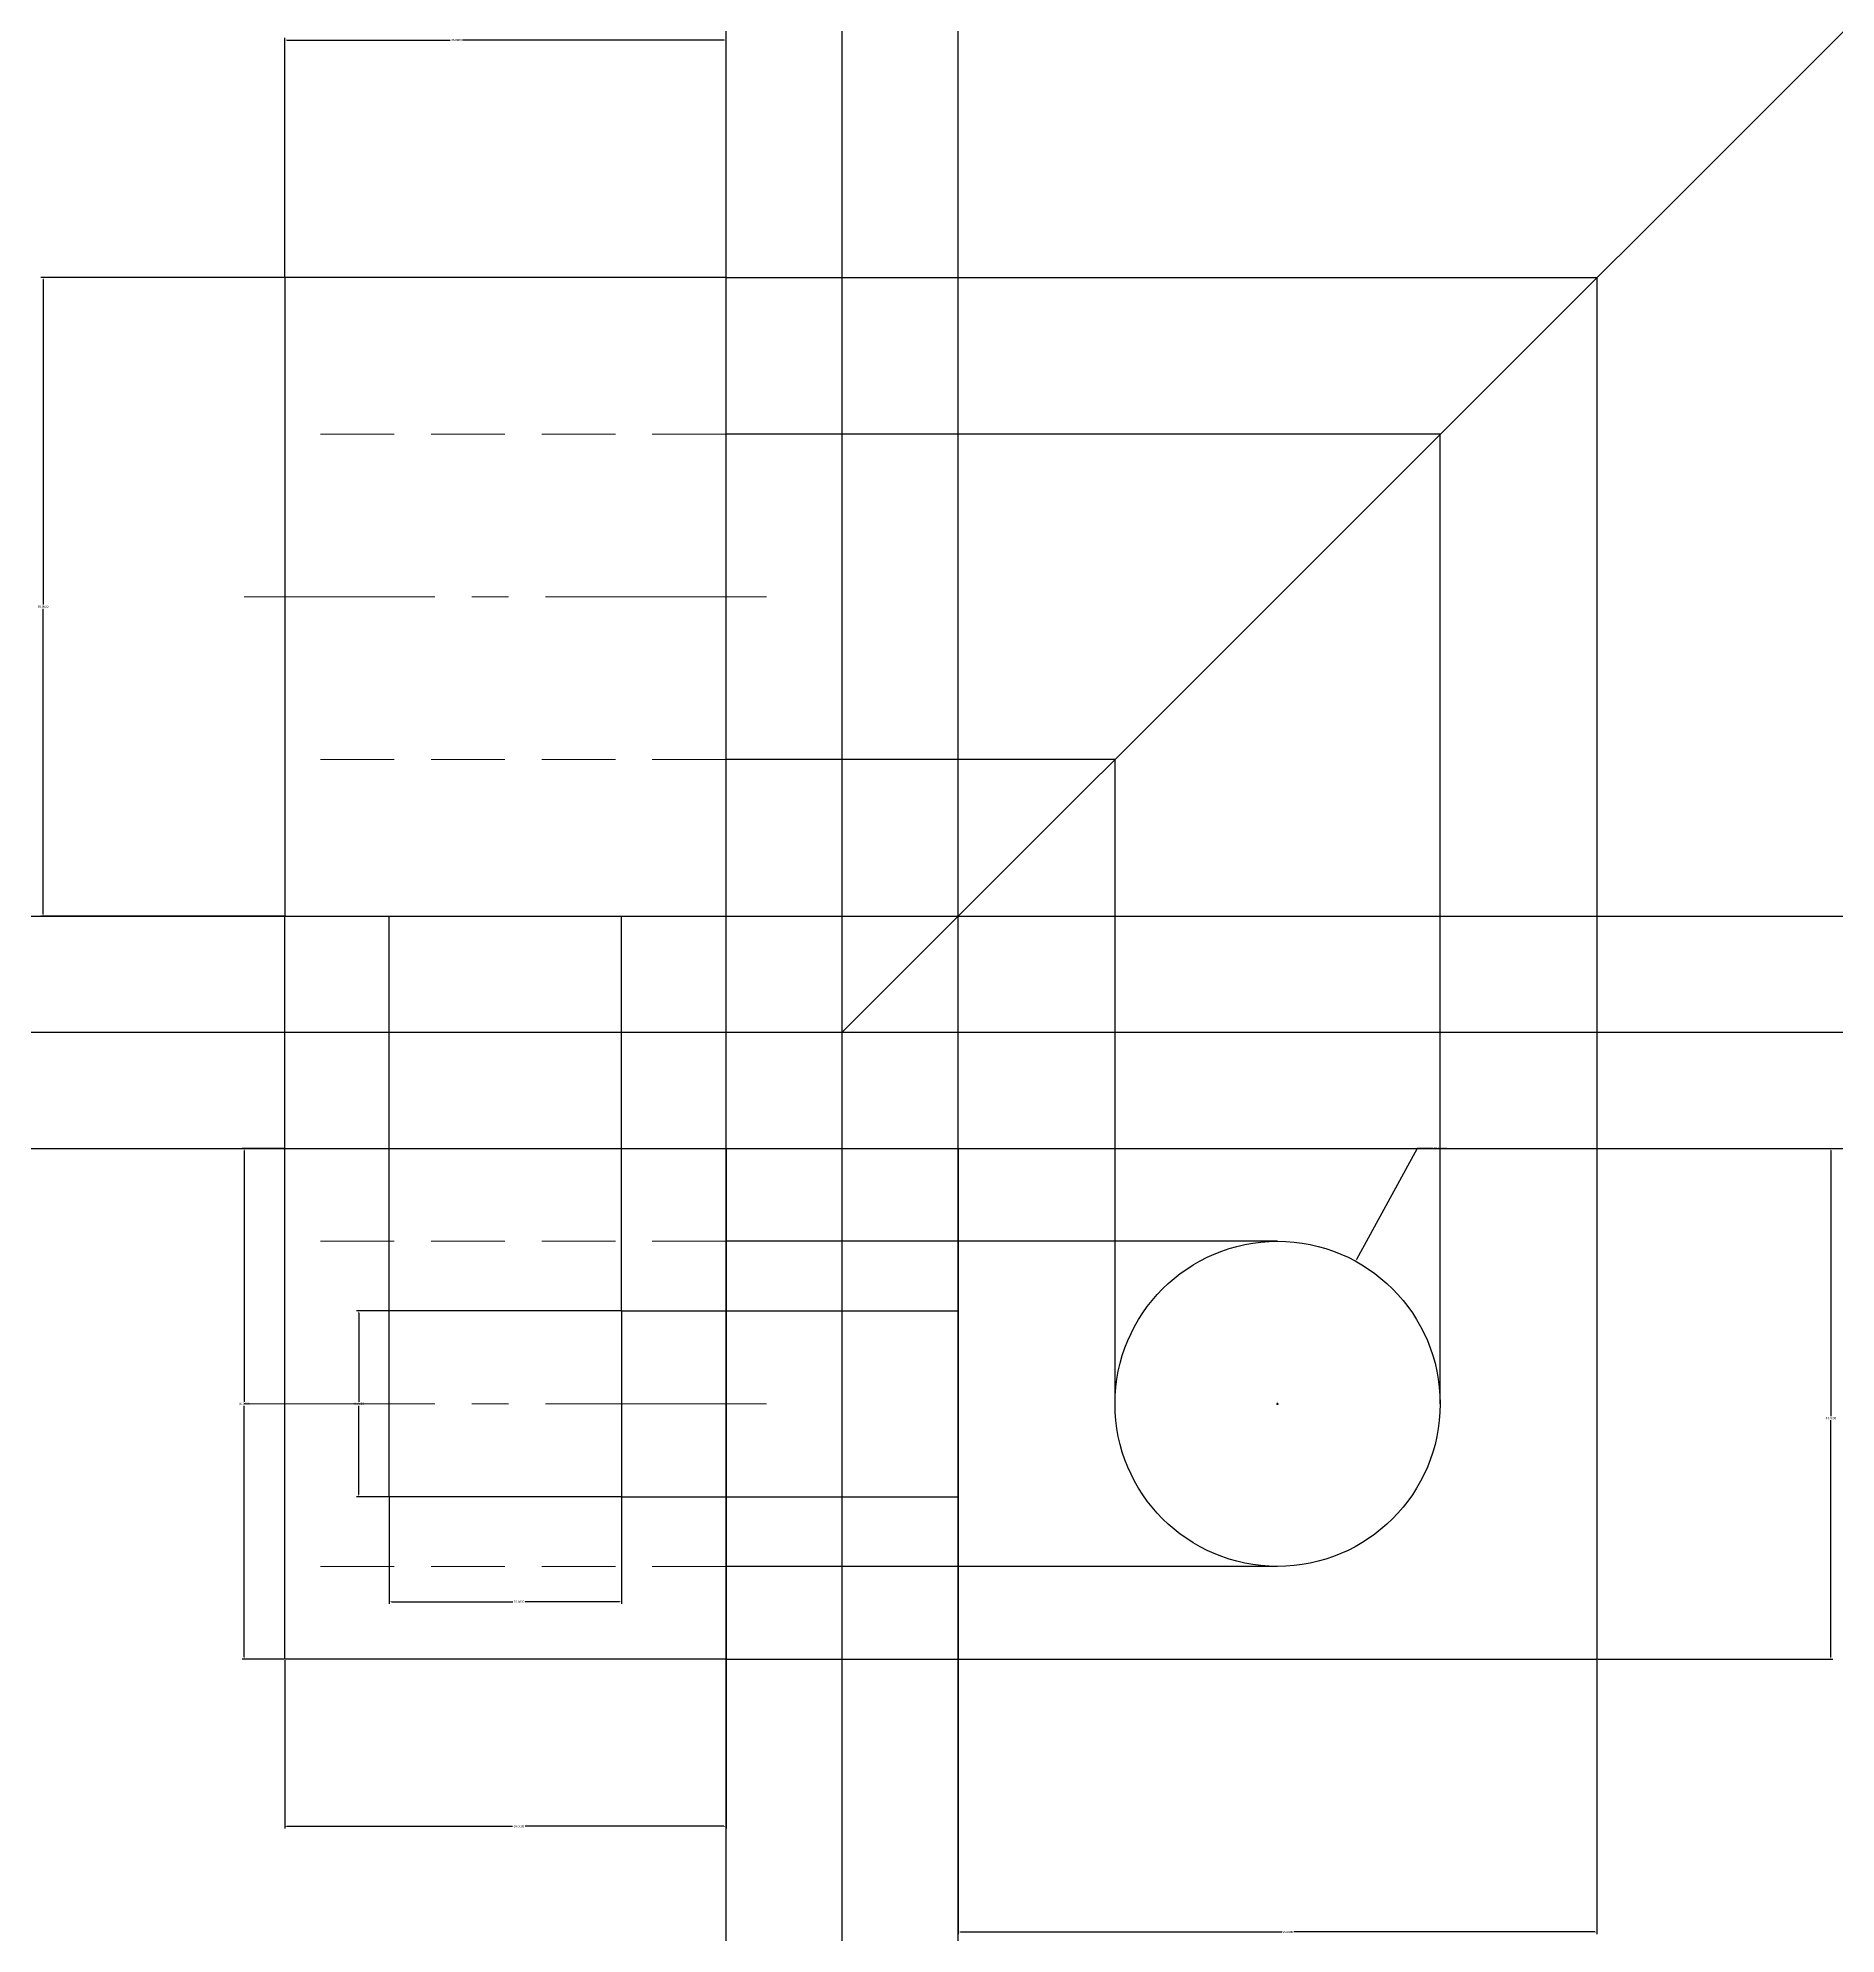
# Model space of a CAD drawing. Header units: millimetres. Extents: x 1469 to 7799, y 1414 to 1806.
# Drawn here: x 5215.9 to 5370.7, y 1532.4 to 1695.7 of the extents above; entities that cross this region are included whole.
import ezdxf

# ---------------------------------------------------------------- set-up
doc = ezdxf.new("R2010")
doc.units = ezdxf.units.MM
doc.linetypes.add('CENTER2', pattern=[28.575, 19.05, -3.175, 3.175, -3.175])
doc.linetypes.add('HIDDEN', pattern=[9.525, 6.35, -3.175])
doc.layers.add('dimension', color=210, linetype='Continuous', lineweight=15)
doc.layers.add('hidden line', color=40, linetype='HIDDEN', lineweight=20)
doc.layers.add('drawing', color=7, linetype='Continuous')
doc.layers.add('porjection line', color=130, linetype='Continuous', transparency=0.8)
doc.layers.add('ref line', color=10, linetype='Continuous', transparency=0.8)
doc.styles.get("Standard").update_dxf_attribs({"font": 'arial.ttf'})
doc.dimstyles.get("Standard").update_dxf_attribs({"dimtxt": 0.18, "dimasz": 0.18, "dimexe": 0.18, "dimexo": 0.0625, "dimgap": 0.09, "dimtad": 0, "dimtih": 1, "dimtoh": 1, "dimdec": 4, "dimzin": 0, "dimdsep": 46, "dimtxsty": 'Standard', "dimcen": 0.09, "dimadec": 0, "dimazin": 0, "dimtfac": 1, "dimtdec": 4, "dimtofl": 0, "dimtmove": 0, "dimatfit": 3, "dimfxl": 1, "dimtolj": 1, "dimtzin": 0, "dimarcsym": 0})

# ---------------------------------------------------------------- blocks, each defined once
blk = doc.blocks.new('*U204')
at = {"layer": 'hidden line', "color": 0, "linetype": 'CENTER2', "transparency": 16777216}
blk.add_line((22.5, 0), (-22.5, 0), dxfattribs=at)
blk = doc.blocks.new('*U205')
at = {"layer": 'hidden line', "color": 0, "linetype": 'CENTER2', "transparency": 16777216}
blk.add_line((22.5, 0), (-22.5, 0), dxfattribs=at)
blk = doc.blocks.new('*D350')
at = {"layer": 'Defpoints', "color": 0, "transparency": 16777216}
for p in [(5275.14, 1695.5), (5237.14, 1675.05), (5275.14, 1675.05)]:
    blk.add_point(p, dxfattribs=at)
at = {"layer": 'dimension', "color": 0, "lineweight": -2, "transparency": 16777216}
for p, q in [((5237.14, 1675.11), (5237.14, 1695.68)), ((5237.32, 1695.5), (5251.38, 1695.5)), ((5274.96, 1695.5), (5252.45, 1695.5)), ((5275.14, 1675.11), (5275.14, 1695.68))]:
    blk.add_line(p, q, dxfattribs=at)
at = {"layer": 'dimension', "color": 0, "transparency": 16777216}
for points in [[(5237.32, 1695.53), (5237.32, 1695.47), (5237.14, 1695.5)], [(5274.96, 1695.53), (5274.96, 1695.47), (5275.14, 1695.5)]]:
    blk.add_solid(points, dxfattribs=at)
at = {"layer": 'dimension', "color": 0, "transparency": 16777216, "insert": (5251.92, 1695.5), "char_height": 0.18, "attachment_point": 5}
blk.add_mtext('\\A1;38.0000', dxfattribs=at)
blk = doc.blocks.new('*D351')
at = {"layer": 'Defpoints', "color": 0, "transparency": 16777216}
for p in [(5237.14, 1675.05), (5216.32, 1620.05), (5237.14, 1620.05)]:
    blk.add_point(p, dxfattribs=at)
at = {"layer": 'dimension', "color": 0, "lineweight": -2, "transparency": 16777216}
for p, q in [((5237.07, 1675.05), (5216.14, 1675.05)), ((5216.32, 1674.87), (5216.32, 1646.88)), ((5216.32, 1620.23), (5216.32, 1646.52)), ((5237.07, 1620.05), (5216.14, 1620.05))]:
    blk.add_line(p, q, dxfattribs=at)
at = {"layer": 'dimension', "color": 0, "transparency": 16777216}
for points in [[(5216.29, 1674.87), (5216.35, 1674.87), (5216.32, 1675.05)], [(5216.29, 1620.23), (5216.35, 1620.23), (5216.32, 1620.05)]]:
    blk.add_solid(points, dxfattribs=at)
at = {"layer": 'dimension', "color": 0, "transparency": 16777216, "insert": (5216.32, 1646.7), "char_height": 0.18, "attachment_point": 5}
blk.add_mtext('\\A1;55.0000', dxfattribs=at)
blk = doc.blocks.new('*D352')
at = {"layer": 'Defpoints', "color": 0, "transparency": 16777216}
for p in [(5237.14, 1556.05), (5275.14, 1556.05), (5275.14, 1541.66)]:
    blk.add_point(p, dxfattribs=at)
at = {"layer": 'dimension', "color": 0, "lineweight": -2, "transparency": 16777216}
for p, q in [((5237.14, 1555.98), (5237.14, 1541.48)), ((5275.14, 1555.98), (5275.14, 1541.48)), ((5237.32, 1541.66), (5256.76, 1541.66)), ((5274.96, 1541.66), (5257.83, 1541.66))]:
    blk.add_line(p, q, dxfattribs=at)
at = {"layer": 'dimension', "color": 0, "transparency": 16777216}
for points in [[(5237.32, 1541.69), (5237.32, 1541.63), (5237.14, 1541.66)], [(5274.96, 1541.69), (5274.96, 1541.63), (5275.14, 1541.66)]]:
    blk.add_solid(points, dxfattribs=at)
at = {"layer": 'dimension', "color": 0, "transparency": 16777216, "insert": (5257.3, 1541.66), "char_height": 0.18, "attachment_point": 5}
blk.add_mtext('\\A1;38.0000', dxfattribs=at)
blk = doc.blocks.new('*D353')
at = {"layer": 'Defpoints', "color": 0, "transparency": 16777216}
for p in [(5237.14, 1600.05), (5233.64, 1556.05), (5237.14, 1556.05)]:
    blk.add_point(p, dxfattribs=at)
at = {"layer": 'dimension', "color": 0, "lineweight": -2, "transparency": 16777216}
for p, q in [((5237.07, 1600.05), (5233.46, 1600.05)), ((5233.64, 1599.87), (5233.64, 1578.23)), ((5233.64, 1556.23), (5233.64, 1577.86)), ((5237.07, 1556.05), (5233.46, 1556.05))]:
    blk.add_line(p, q, dxfattribs=at)
at = {"layer": 'dimension', "color": 0, "transparency": 16777216}
for points in [[(5233.61, 1599.87), (5233.67, 1599.87), (5233.64, 1600.05)], [(5233.61, 1556.23), (5233.67, 1556.23), (5233.64, 1556.05)]]:
    blk.add_solid(points, dxfattribs=at)
at = {"layer": 'dimension', "color": 0, "transparency": 16777216, "insert": (5233.64, 1578.05), "char_height": 0.18, "attachment_point": 5}
blk.add_mtext('\\A1;44.0000', dxfattribs=at)
blk = doc.blocks.new('*D354')
at = {"layer": 'Defpoints', "color": 0, "transparency": 16777216}
for p in [(5295.14, 1556.05), (5350.14, 1556.05), (5350.14, 1532.56)]:
    blk.add_point(p, dxfattribs=at)
at = {"layer": 'dimension', "color": 0, "lineweight": -2, "transparency": 16777216}
for p, q in [((5295.14, 1555.98), (5295.14, 1532.38)), ((5350.14, 1555.98), (5350.14, 1532.38)), ((5295.32, 1532.56), (5322.99, 1532.56)), ((5349.96, 1532.56), (5324.05, 1532.56))]:
    blk.add_line(p, q, dxfattribs=at)
at = {"layer": 'dimension', "color": 0, "transparency": 16777216}
for points in [[(5295.32, 1532.59), (5295.32, 1532.53), (5295.14, 1532.56)], [(5349.96, 1532.59), (5349.96, 1532.53), (5350.14, 1532.56)]]:
    blk.add_solid(points, dxfattribs=at)
at = {"layer": 'dimension', "color": 0, "transparency": 16777216, "insert": (5323.52, 1532.56), "char_height": 0.18, "attachment_point": 5}
blk.add_mtext('\\A1;55.0000', dxfattribs=at)
blk = doc.blocks.new('*D355')
at = {"layer": 'Defpoints', "color": 0, "transparency": 16777216}
for p in [(5350.14, 1600.05), (5350.14, 1556.05), (5370.29, 1556.05)]:
    blk.add_point(p, dxfattribs=at)
at = {"layer": 'dimension', "color": 0, "lineweight": -2, "transparency": 16777216}
for p, q in [((5350.2, 1600.05), (5370.47, 1600.05)), ((5370.29, 1599.87), (5370.29, 1576.99)), ((5370.29, 1556.23), (5370.29, 1576.63)), ((5350.2, 1556.05), (5370.47, 1556.05))]:
    blk.add_line(p, q, dxfattribs=at)
at = {"layer": 'dimension', "color": 0, "transparency": 16777216}
for points in [[(5370.26, 1599.87), (5370.32, 1599.87), (5370.29, 1600.05)], [(5370.26, 1556.23), (5370.32, 1556.23), (5370.29, 1556.05)]]:
    blk.add_solid(points, dxfattribs=at)
at = {"layer": 'dimension', "color": 0, "transparency": 16777216, "insert": (5370.29, 1576.81), "char_height": 0.18, "attachment_point": 5}
blk.add_mtext('\\A1;44.0000', dxfattribs=at)
blk = doc.blocks.new('*D356')
at = {"layer": 'Defpoints', "color": 0, "transparency": 16777216}
for p in [(5246.14, 1570.05), (5266.14, 1570.05), (5266.14, 1561)]:
    blk.add_point(p, dxfattribs=at)
at = {"layer": 'dimension', "color": 0, "lineweight": -2, "transparency": 16777216}
for p, q in [((5246.14, 1569.98), (5246.14, 1560.82)), ((5266.14, 1569.98), (5266.14, 1560.82)), ((5246.32, 1561), (5256.77, 1561)), ((5265.96, 1561), (5257.84, 1561))]:
    blk.add_line(p, q, dxfattribs=at)
at = {"layer": 'dimension', "color": 0, "transparency": 16777216}
for points in [[(5246.32, 1561.03), (5246.32, 1560.97), (5246.14, 1561)], [(5265.96, 1561.03), (5265.96, 1560.97), (5266.14, 1561)]]:
    blk.add_solid(points, dxfattribs=at)
at = {"layer": 'dimension', "color": 0, "transparency": 16777216, "insert": (5257.31, 1561), "char_height": 0.18, "attachment_point": 5}
blk.add_mtext('\\A1;20.0000', dxfattribs=at)
blk = doc.blocks.new('*D357')
at = {"layer": 'Defpoints', "color": 0, "transparency": 16777216}
for p in [(5246.14, 1586.05), (5243.5, 1570.05), (5246.14, 1570.05)]:
    blk.add_point(p, dxfattribs=at)
at = {"layer": 'dimension', "color": 0, "lineweight": -2, "transparency": 16777216}
for p, q in [((5246.07, 1586.05), (5243.32, 1586.05)), ((5243.5, 1585.87), (5243.5, 1578.23)), ((5243.5, 1570.23), (5243.5, 1577.86)), ((5246.07, 1570.05), (5243.32, 1570.05))]:
    blk.add_line(p, q, dxfattribs=at)
at = {"layer": 'dimension', "color": 0, "transparency": 16777216}
for points in [[(5243.47, 1585.87), (5243.53, 1585.87), (5243.5, 1586.05)], [(5243.47, 1570.23), (5243.53, 1570.23), (5243.5, 1570.05)]]:
    blk.add_solid(points, dxfattribs=at)
at = {"layer": 'dimension', "color": 0, "transparency": 16777216, "insert": (5243.5, 1578.05), "char_height": 0.18, "attachment_point": 5}
blk.add_mtext('\\A1;16.0000', dxfattribs=at)
blk = doc.blocks.new('*D358')
at = {"layer": 'Defpoints', "color": 0, "transparency": 16777216}
for p in [(5329.35, 1590.33), (5322.64, 1578.05)]:
    blk.add_point(p, dxfattribs=at)
at = {"layer": 'dimension', "color": 0, "lineweight": -2, "transparency": 16777216}
for p, q in [((5334.67, 1600.05), (5329.44, 1590.49)), ((5336.02, 1600.05), (5334.67, 1600.05)), ((5322.55, 1578.05), (5322.73, 1578.05)), ((5322.64, 1577.96), (5322.64, 1578.14))]:
    blk.add_line(p, q, dxfattribs=at)
at = {"layer": 'dimension', "color": 0, "transparency": 16777216}
blk.add_solid([(5329.41, 1590.5), (5329.46, 1590.47), (5329.35, 1590.33)], dxfattribs=at)
at = {"layer": 'dimension', "color": 0, "transparency": 16777216, "insert": (5336.64, 1600.05), "char_height": 0.18, "attachment_point": 5}
blk.add_mtext('\\A1;R14.0000', dxfattribs=at)

msp = doc.modelspace()

# ---------------------------------------------------------------- linework, layer by layer
at = {"layer": 'drawing'}
for p, q in [((5275.13522, 1675.04556), (5237.13522, 1675.04556)), ((5237.13522, 1675.04556), (5237.13522, 1620.04556)), ((5275.13522, 1620.04556), (5275.13522, 1675.04556)), ((5237.13522, 1620.04556), (5275.13522, 1620.04556)), ((5237.13522, 1600.04556), (5275.13522, 1600.04556)), ((5237.13522, 1556.04556), (5237.13522, 1600.04556)), ((5275.13522, 1600.04556), (5275.13522, 1556.04556)), ((5295.13522, 1600.04556), (5350.13522, 1600.04556)), ((5295.13522, 1600.04556), (5295.13522, 1556.04556)), ((5350.13522, 1600.04556), (5350.13522, 1556.04556)), ((5266.13522, 1586.04556), (5246.13522, 1586.04556)), ((5246.13522, 1570.04556), (5246.13522, 1586.04556)), ((5266.13522, 1586.04556), (5266.13522, 1570.04556)), ((5266.13522, 1570.04556), (5246.13522, 1570.04556)), ((5275.13522, 1556.04556), (5237.13522, 1556.04556)), ((5295.13522, 1556.04556), (5350.13522, 1556.04556))]:
    msp.add_line(p, q, dxfattribs=at)
msp.add_circle((5322.63522, 1578.04556), 14, dxfattribs=at)
at = {"layer": 'hidden line'}
for p, q in [((5275.13522, 1661.54556), (5237.13522, 1661.54556)), ((5275.13522, 1633.54556), (5237.13522, 1633.54556)), ((5275.13522, 1592.04556), (5237.13522, 1592.04556)), ((5275.13522, 1564.04556), (5237.13522, 1564.04556))]:
    msp.add_line(p, q, dxfattribs=at)
at = {"layer": 'porjection line'}
for p, direction in [((5275.13522, 1610.04556), (0, 1)), ((5285.13522, 1610.04556), (0, 1)), ((5295.13522, 1610.04556), (0, 1)), ((1567.67266, 1620.04556), (1, 0)), ((1567.67266, 1610.04556), (1, 0)), ((1567.67266, 1600.04556), (1, 0))]:
    msp.add_xline(p, direction, dxfattribs=at)
msp.add_ray((5285.13522, 1610.04556), (0.707106781, 0.707106781), dxfattribs=at)
at = {"layer": 'ref line'}
for p, q in [((5275.13522, 1675.04556), (5350.13522, 1675.04556)), ((5350.13522, 1675.04556), (5350.13522, 1600.04556)), ((5336.63522, 1661.54556), (5275.13522, 1661.54556)), ((5336.63522, 1578.04556), (5336.63522, 1661.54556)), ((5308.63522, 1633.54556), (5275.13522, 1633.54556)), ((5308.63522, 1578.04556), (5308.63522, 1633.54556)), ((5237.13522, 1600.04556), (5237.13522, 1620.04556)), ((5246.13522, 1586.04556), (5246.13522, 1620.04556)), ((5266.13522, 1586.04556), (5266.13522, 1620.04556)), ((5322.63522, 1592.04556), (5275.13522, 1592.04556)), ((5266.13522, 1586.04556), (5295.13522, 1586.04556)), ((5266.13522, 1570.04556), (5295.13522, 1570.04556)), ((5322.63522, 1564.04556), (5275.13522, 1564.04556)), ((5275.13522, 1556.04556), (5295.13522, 1556.04556))]:
    msp.add_line(p, q, dxfattribs=at)

# ---------------------------------------------------------------- block references
at = {"layer": 'hidden line', "linetype": 'CENTER2'}
for name, p in [('*U204', (5256.13522, 1647.54556)), ('*U205', (5256.13522, 1578.04556))]:
    msp.add_blockref(name, p, dxfattribs=at)

# ---------------------------------------------------------------- dimensions: what is measured, and where the dimension line sits
at = {"layer": 'dimension'}
for base, p1, p2, picture, middle in [((5275.13522, 1695.50136), (5237.13522, 1675.04556), (5275.13522, 1675.04556), '*D350', (5251.9155, 1695.50136)), ((5266.13522, 1561.00394), (5246.13522, 1570.04556), (5266.13522, 1570.04556), '*D356', (5257.3051, 1561.00394)), ((5275.13522, 1541.65899), (5237.13522, 1556.04556), (5275.13522, 1556.04556), '*D352', (5257.29595, 1541.65899)), ((5350.13522, 1532.56087), (5295.13522, 1556.04556), (5350.13522, 1556.04556), '*D354', (5323.51999, 1532.56087))]:
    dim = msp.add_linear_dim(base=base, p1=p1, p2=p2, dimstyle='Standard', dxfattribs=at)
    dim.commit()
    dim.dimension.update_dxf_attribs({"geometry": picture, "text_midpoint": middle, "dimtype": 160})
for base, p1, p2, picture, middle in [((5216.32057, 1620.04556), (5237.13522, 1675.04556), (5237.13522, 1620.04556), '*D351', (5216.32057, 1646.70178)), ((5233.63522, 1556.04556), (5237.13522, 1600.04556), (5237.13522, 1556.04556), '*D353', (5233.63522, 1578.04556)), ((5370.29046, 1556.04556), (5350.13522, 1600.04556), (5350.13522, 1556.04556), '*D355', (5370.29046, 1576.81113)), ((5243.49529, 1570.04556), (5246.13522, 1586.04556), (5246.13522, 1570.04556), '*D357', (5243.49529, 1578.04556))]:
    dim = msp.add_linear_dim(base=base, p1=p1, p2=p2, angle=90, dimstyle='Standard', dxfattribs=at)
    dim.commit()
    dim.dimension.update_dxf_attribs({"geometry": picture, "text_midpoint": middle, "dimtype": 160})
dim = msp.add_radius_dim(center=(5322.63522, 1578.04556), mpoint=(5329.35219, 1590.32898), dimstyle='Standard', dxfattribs=at)
dim.commit()
dim.dimension.update_dxf_attribs({"geometry": '*D358', "text_midpoint": (5336.63522, 1600.04556), "dimtype": 164})

doc.saveas('drawing.dxf')
